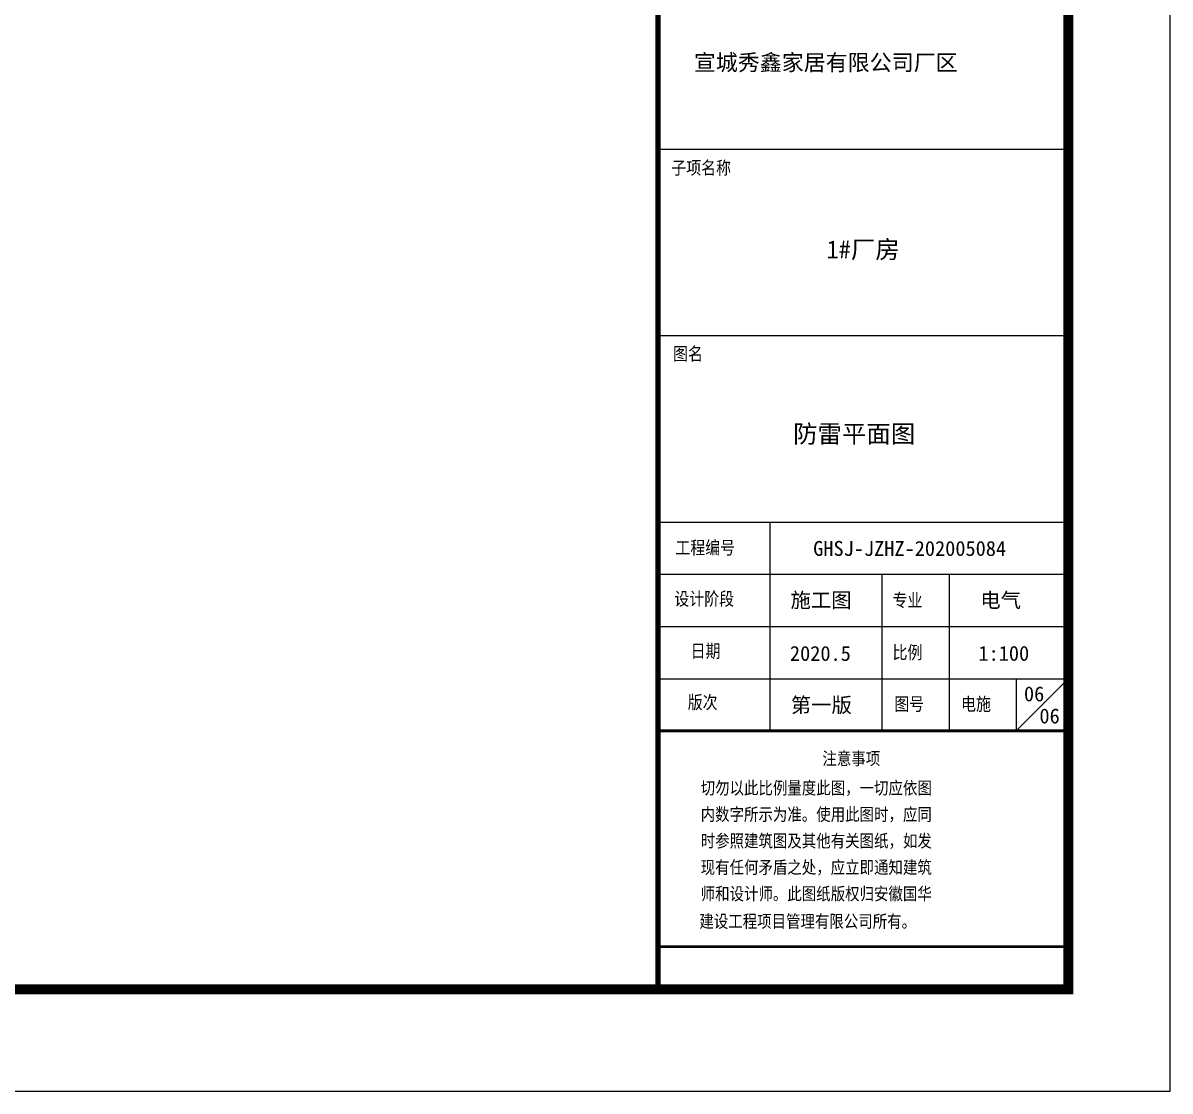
# Model space of a CAD drawing. Extents: x 1728470 to 1835391, y -157368 to 197905.
# Drawn here: x 1800863 to 1817775, y -157368 to -141618 of the extents above; entities that cross this region are included whole.
import ezdxf

# ---------------------------------------------------------------- set-up
doc = ezdxf.new("R2010")
doc.units = 0
doc.header["$LTSCALE"] = 1000
doc.header["$MEASUREMENT"] = 0
for name, color, linetype in [('1', 7, 'CONTINUOUS'), ('PP-PM-TK', 7, 'CONTINUOUS'), ('PUB_TEXT', 7, 'CONTINUOUS'), ('PUB_TITLE', 4, 'CONTINUOUS')]:
    doc.layers.add(name, color=color, linetype=linetype)
doc.styles.add('-黑体', font='simhei.ttf', dxfattribs={"width": 0.8})
doc.styles.add('TQ', font='txt.shx', dxfattribs={"width": 0.8, "bigfont": 'hztxt.shx'})

msp = doc.modelspace()

# ---------------------------------------------------------------- linework, layer by layer
at = {"layer": '1'}
for p, q in [((1810225, -143478), (1816275, -143478)), ((1810225, -146228), (1816275, -146228))]:
    msp.add_line(p, q, dxfattribs=at)
at = {"layer": '1', "color": 4}
for p, q in [((1810225, -148978), (1816275, -148978)), ((1811874, -148978), (1811874, -152058)), ((1810225, -149748), (1816275, -149748)), ((1813525, -149748), (1813525, -152058)), ((1814520, -149748), (1814520, -152058)), ((1810225, -150518), (1816275, -150518)), ((1810225, -151288), (1816275, -151288)), ((1816275, -151288), (1815505, -152058)), ((1815505, -151288), (1815505, -152058))]:
    msp.add_line(p, q, dxfattribs=at)
at = {"layer": '1', "color": 4, "const_width": 44}
msp.add_lwpolyline([(1810225, -152058), (1816275, -152058)], dxfattribs=at)
at = {"layer": 'PP-PM-TK', "color": 4}
for points, const_width in [([(1810225, -95868), (1810225, -155868)], 77), ([(1810225, -155239), (1816275, -155239)], 44)]:
    msp.add_lwpolyline(points, dxfattribs=dict(at, const_width=const_width))
at = {"layer": 'PUB_TITLE'}
msp.add_lwpolyline([(1728675, -157368), (1817775, -157368), (1817775, -94368), (1728675, -94368)], close=True, dxfattribs=at)
at = {"layer": 'PUB_TITLE', "const_width": 150}
msp.add_lwpolyline([(1732425, -155868), (1816275, -155868), (1816275, -95868), (1732425, -95868)], close=True, dxfattribs=at)

# ---------------------------------------------------------------- texts
at = {"layer": 'PUB_TEXT', "color": 2, "style": 'TQ'}
for s, height, p in [('子项名称', 220, (1810422, -143873)), ('图名', 220, (1810448, -146615)), ('工程编号', 220, (1810482, -149473)), ('设计阶段', 220, (1810467, -150228)), ('专业', 220, (1813684, -150247)), ('日期', 220, (1810707, -150998)), ('比例', 220, (1813684, -151017)), ('版次', 220, (1810664, -151753)), ('图号', 220, (1813709, -151779)), ('电施', 220, (1814694, -151779)), ('注意事项', 213, (1812649, -152578)), ('切勿以此比例量度此图，一切应依图', 212.96, (1810855, -153013)), ('内数字所示为准。使用此图时，应同', 212.96, (1810855, -153402)), ('时参照建筑图及其他有关图纸，如发', 212.96, (1810855, -153793)), ('现有任何矛盾之处，应立即通知建筑', 212.96, (1810855, -154183)), ('师和设计师。此图纸版权归安徽国华', 212.96, (1810855, -154573)), ('建设工程项目管理有限公司所有。', 212.96, (1810836, -154979))]:
    msp.add_text(s, height=height, dxfattribs=at).set_placement(p)
at = {"layer": 'PUB_TITLE', "color": 255, "style": '-黑体'}
for s, height, p in [('宣城秀鑫家居有限公司厂区', 237.6, (1810754, -142320)), ('1#厂房', 264, (1812710, -145090)), ('GHSJ-JZHZ-202005084', 220, (1812514, -149477)), ('施工图', 220, (1812179, -150239)), ('电气', 220, (1814977, -150239)), ('2020.5', 220, (1812171, -151025)), ('1:100', 220, (1814950, -151024)), ('06', 220, (1815621, -151621)), ('第一版', 220, (1812184, -151786)), ('06', 220, (1815849, -151947))]:
    msp.add_text(s, height=height, dxfattribs=at).set_placement(p)
at = {"layer": 'PUB_TITLE', "color": 6, "style": '-黑体'}
msp.add_text('防雷平面图', height=264, dxfattribs=at).set_placement((1812218, -147809))

doc.saveas('drawing.dxf')
